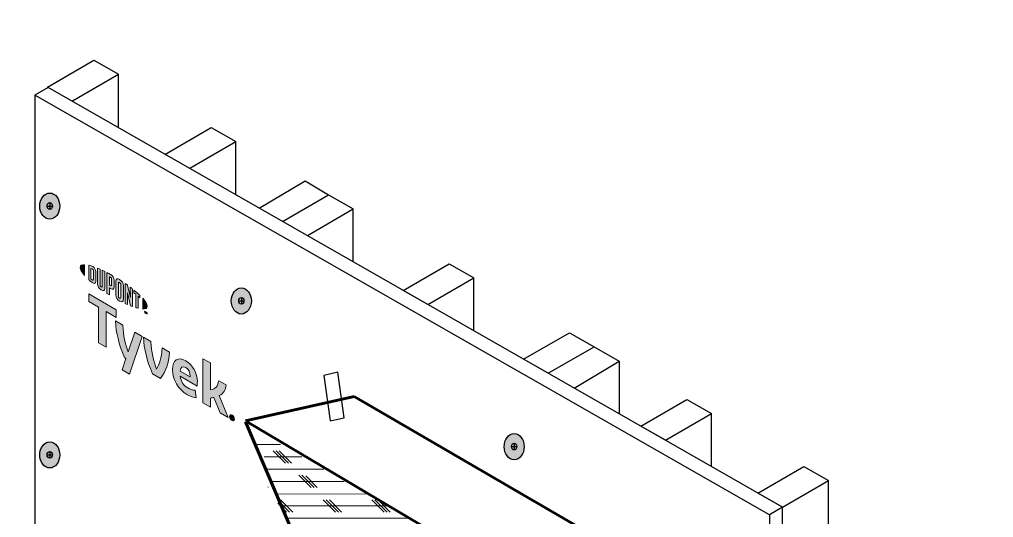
# Model space of a CAD drawing. Header units: inches. Extents: x -26 to 76, y -16 to 22.
# Drawn here: x -5.796 to -0.844, y 9.683 to 12.214 of the extents above; entities that cross this region are included whole.
import ezdxf

# ---------------------------------------------------------------- set-up
doc = ezdxf.new("R2010")
doc.units = ezdxf.units.IN
doc.header["$MEASUREMENT"] = 0
for name, color, linetype, lineweight in [('.ATI-HATCH', 7, 'Continuous', 0), ('G-ANNO-TTLB', 7, 'Continuous', 0), ('LOGOS', 7, 'Continuous', 0), ('TYVEK', 7, 'Continuous', 0)]:
    doc.layers.add(name, color=color, linetype=linetype, lineweight=lineweight)

# ---------------------------------------------------------------- blocks, each defined once
blk = doc.blocks.new('Block_190')
at = {"layer": 'LOGOS', "true_color": 0x848484, "transparency": 33554687}
h = blk.add_hatch(color=252, dxfattribs=at)
h.dxf.hatch_style = 2
edge = h.paths.add_edge_path()
edge.add_spline(control_points=[(-5.4881, 10.9535), (-5.4881, 10.9435), (-5.4796, 10.9292), (-5.4648, 10.9126), (-5.4648, 10.9126), (-5.4648, 10.9673), (-5.4648, 10.9673), (-5.4796, 10.9679), (-5.4881, 10.9634), (-5.4881, 10.9535)], knot_values=[0, 0, 0, 0, 1, 1, 1, 2, 2, 2, 3, 3, 3, 3], degree=3, periodic=0)
h = blk.add_hatch(color=252, dxfattribs=at)
h.dxf.hatch_style = 2
edge = h.paths.add_edge_path()
edge.add_spline(control_points=[(-5.4203, 10.892), (-5.4203, 10.8878), (-5.4225, 10.8876), (-5.4251, 10.8892), (-5.4271, 10.8903), (-5.4303, 10.893), (-5.4329, 10.8953), (-5.4329, 10.8953), (-5.4329, 10.9477), (-5.4329, 10.9477), (-5.4303, 10.947), (-5.4271, 10.946), (-5.4251, 10.9448), (-5.4225, 10.9433), (-5.4203, 10.9406), (-5.4203, 10.9364), (-5.4203, 10.9364), (-5.4203, 10.892), (-5.4203, 10.892)], knot_values=[0, 0, 0, 0, 1, 1, 1, 2, 2, 2, 3, 3, 3, 4, 4, 4, 5, 5, 5, 6, 6, 6, 6], degree=3, periodic=0)
edge = h.paths.add_edge_path()
edge.add_spline(control_points=[(-5.4234, 10.9575), (-5.4275, 10.9599), (-5.4335, 10.9619), (-5.4443, 10.9643), (-5.4443, 10.9643), (-5.4443, 10.8918), (-5.4443, 10.8918), (-5.4348, 10.883), (-5.4275, 10.8769), (-5.4234, 10.8745), (-5.4138, 10.869), (-5.4085, 10.8726), (-5.4085, 10.8833), (-5.4085, 10.8833), (-5.4085, 10.9315), (-5.4085, 10.9315), (-5.4085, 10.9422), (-5.4138, 10.952), (-5.4234, 10.9575)], knot_values=[0, 0, 0, 0, 1, 1, 1, 2, 2, 2, 3, 3, 3, 4, 4, 4, 5, 5, 5, 6, 6, 6, 6], degree=3, periodic=0)
h = blk.add_hatch(color=252, dxfattribs=at)
h.dxf.hatch_style = 2
edge = h.paths.add_edge_path()
edge.add_spline(control_points=[(-5.3752, 10.8575), (-5.3752, 10.8533), (-5.3765, 10.8513), (-5.381, 10.8546), (-5.3855, 10.8578), (-5.3867, 10.8607), (-5.3867, 10.8657), (-5.3867, 10.8657), (-5.3867, 10.9446), (-5.3867, 10.9446), (-5.3897, 10.946), (-5.3964, 10.9488), (-5.3992, 10.95), (-5.3992, 10.95), (-5.3992, 10.8701), (-5.3992, 10.8701), (-5.3992, 10.8573), (-5.3938, 10.8492), (-5.381, 10.8402), (-5.3694, 10.8319), (-5.3622, 10.8345), (-5.3622, 10.8487), (-5.3622, 10.8487), (-5.3622, 10.9331), (-5.3622, 10.9331), (-5.3646, 10.9343), (-5.3726, 10.9382), (-5.3752, 10.9394), (-5.3752, 10.9394), (-5.3752, 10.8575), (-5.3752, 10.8575)], knot_values=[0, 0, 0, 0, 1, 1, 1, 2, 2, 2, 3, 3, 3, 4, 4, 4, 5, 5, 5, 6, 6, 6, 7, 7, 7, 8, 8, 8, 9, 9, 9, 10, 10, 10, 10], degree=3, periodic=0)
h = blk.add_hatch(color=252, dxfattribs=at)
h.dxf.hatch_style = 2
edge = h.paths.add_edge_path()
edge.add_spline(control_points=[(-5.3277, 10.8647), (-5.3277, 10.8602), (-5.3291, 10.8587), (-5.3344, 10.8617), (-5.3344, 10.8617), (-5.339, 10.8643), (-5.339, 10.8643), (-5.339, 10.8643), (-5.339, 10.9063), (-5.339, 10.9063), (-5.337, 10.9052), (-5.3359, 10.9046), (-5.3346, 10.9039), (-5.3289, 10.9006), (-5.3277, 10.8974), (-5.3277, 10.8928), (-5.3277, 10.8928), (-5.3277, 10.8647), (-5.3277, 10.8647)], knot_values=[0, 0, 0, 0, 1, 1, 1, 2, 2, 2, 3, 3, 3, 4, 4, 4, 5, 5, 5, 6, 6, 6, 6], degree=3, periodic=0)
edge = h.paths.add_edge_path()
edge.add_spline(control_points=[(-5.3339, 10.9183), (-5.3362, 10.9196), (-5.3444, 10.9241), (-5.352, 10.9279), (-5.352, 10.9279), (-5.352, 10.8216), (-5.352, 10.8216), (-5.3494, 10.82), (-5.3427, 10.8157), (-5.339, 10.8134), (-5.339, 10.8134), (-5.339, 10.8495), (-5.339, 10.8495), (-5.339, 10.8495), (-5.3339, 10.8466), (-5.3339, 10.8466), (-5.3202, 10.8388), (-5.3146, 10.8425), (-5.3146, 10.856), (-5.3146, 10.856), (-5.3146, 10.8873), (-5.3146, 10.8873), (-5.3146, 10.9006), (-5.3209, 10.9108), (-5.3339, 10.9183)], knot_values=[0, 0, 0, 0, 1, 1, 1, 2, 2, 2, 3, 3, 3, 4, 4, 4, 5, 5, 5, 6, 6, 6, 7, 7, 7, 8, 8, 8, 8], degree=3, periodic=0)
h = blk.add_hatch(color=252, dxfattribs=at)
h.dxf.hatch_style = 2
edge = h.paths.add_edge_path()
edge.add_spline(control_points=[(-5.2812, 10.8007), (-5.2812, 10.7965), (-5.2824, 10.7951), (-5.287, 10.7976), (-5.2918, 10.8002), (-5.2931, 10.8032), (-5.2931, 10.8076), (-5.2931, 10.8076), (-5.2931, 10.8739), (-5.2931, 10.8739), (-5.2931, 10.8782), (-5.2918, 10.8799), (-5.287, 10.877), (-5.2824, 10.8742), (-5.2812, 10.8712), (-5.2812, 10.867), (-5.2812, 10.867), (-5.2812, 10.8007), (-5.2812, 10.8007)], knot_values=[0, 0, 0, 0, 1, 1, 1, 2, 2, 2, 3, 3, 3, 4, 4, 4, 5, 5, 5, 6, 6, 6, 6], degree=3, periodic=0)
edge = h.paths.add_edge_path()
edge.add_spline(control_points=[(-5.287, 10.8918), (-5.2991, 10.8995), (-5.3063, 10.8975), (-5.3063, 10.8835), (-5.3063, 10.8835), (-5.3063, 10.814), (-5.3063, 10.814), (-5.3063, 10.7992), (-5.2998, 10.7894), (-5.287, 10.7827), (-5.2745, 10.7761), (-5.268, 10.7778), (-5.268, 10.7935), (-5.268, 10.7935), (-5.268, 10.8598), (-5.268, 10.8598), (-5.268, 10.8748), (-5.2739, 10.8836), (-5.287, 10.8918)], knot_values=[0, 0, 0, 0, 1, 1, 1, 2, 2, 2, 3, 3, 3, 4, 4, 4, 5, 5, 5, 6, 6, 6, 6], degree=3, periodic=0)
h = blk.add_hatch(color=252, dxfattribs=at)
h.dxf.hatch_style = 2
edge = h.paths.add_edge_path()
edge.add_spline(control_points=[(-5.2319, 10.8008), (-5.2319, 10.8008), (-5.2463, 10.8632), (-5.2463, 10.8632), (-5.2503, 10.866), (-5.255, 10.8694), (-5.2587, 10.8719), (-5.2587, 10.8719), (-5.2587, 10.7699), (-5.2587, 10.7699), (-5.2561, 10.7687), (-5.2495, 10.7657), (-5.2461, 10.7643), (-5.2461, 10.7643), (-5.2472, 10.825), (-5.2472, 10.825), (-5.2472, 10.825), (-5.2319, 10.7584), (-5.2319, 10.7584), (-5.2286, 10.7571), (-5.2239, 10.7553), (-5.2208, 10.7542), (-5.2208, 10.7542), (-5.2208, 10.8438), (-5.2208, 10.8438), (-5.224, 10.8464), (-5.2299, 10.851), (-5.2328, 10.8532), (-5.2328, 10.8532), (-5.2319, 10.8008), (-5.2319, 10.8008)], knot_values=[0, 0, 0, 0, 1, 1, 1, 2, 2, 2, 3, 3, 3, 4, 4, 4, 5, 5, 5, 6, 6, 6, 7, 7, 7, 8, 8, 8, 9, 9, 9, 10, 10, 10, 10], degree=3, periodic=0)
h = blk.add_hatch(color=252, dxfattribs=at)
h.dxf.hatch_style = 2
edge = h.paths.add_edge_path()
edge.add_spline(control_points=[(-5.2143, 10.8244), (-5.2111, 10.8219), (-5.2079, 10.8193), (-5.2048, 10.8168), (-5.2048, 10.8168), (-5.2048, 10.7489), (-5.2048, 10.7489), (-5.202, 10.7481), (-5.1967, 10.7466), (-5.1931, 10.7458), (-5.1931, 10.7458), (-5.1931, 10.8068), (-5.1931, 10.8068), (-5.1898, 10.8039), (-5.1866, 10.801), (-5.1836, 10.7984), (-5.1836, 10.7984), (-5.1836, 10.8115), (-5.1836, 10.8115), (-5.1929, 10.8205), (-5.2027, 10.8292), (-5.2143, 10.8386), (-5.2143, 10.8386), (-5.2143, 10.8244), (-5.2143, 10.8244)], knot_values=[0, 0, 0, 0, 1, 1, 1, 2, 2, 2, 3, 3, 3, 4, 4, 4, 5, 5, 5, 6, 6, 6, 7, 7, 7, 8, 8, 8, 8], degree=3, periodic=0)
h = blk.add_hatch(color=252, dxfattribs=at)
h.dxf.hatch_style = 2
edge = h.paths.add_edge_path()
edge.add_spline(control_points=[(-5.1463, 10.7562), (-5.1463, 10.7461), (-5.1548, 10.7417), (-5.1696, 10.7422), (-5.1696, 10.7422), (-5.1696, 10.7969), (-5.1696, 10.7969), (-5.1548, 10.7804), (-5.1463, 10.7661), (-5.1463, 10.7562)], knot_values=[0, 0, 0, 0, 1, 1, 1, 2, 2, 2, 3, 3, 3, 3], degree=3, periodic=0)
h = blk.add_hatch(color=252, dxfattribs=at)
h.dxf.hatch_style = 2
edge = h.paths.add_edge_path()
edge.add_spline(control_points=[(-5.1533, 10.7272), (-5.1533, 10.7272), (-5.1518, 10.7264), (-5.1518, 10.7264), (-5.1518, 10.7264), (-5.1498, 10.7215), (-5.1498, 10.7215), (-5.1498, 10.7215), (-5.1477, 10.724), (-5.1477, 10.724), (-5.1477, 10.724), (-5.1463, 10.7232), (-5.1463, 10.7232), (-5.1463, 10.7232), (-5.1463, 10.7153), (-5.1463, 10.7153), (-5.1463, 10.7153), (-5.1476, 10.7161), (-5.1476, 10.7161), (-5.1476, 10.7161), (-5.1476, 10.7217), (-5.1476, 10.7217), (-5.1476, 10.7217), (-5.1497, 10.7191), (-5.1497, 10.7191), (-5.1497, 10.7191), (-5.1499, 10.7192), (-5.1499, 10.7192), (-5.1499, 10.7192), (-5.152, 10.7242), (-5.152, 10.7242), (-5.152, 10.7242), (-5.152, 10.7186), (-5.152, 10.7186), (-5.152, 10.7186), (-5.1533, 10.7193), (-5.1533, 10.7193), (-5.1533, 10.7193), (-5.1533, 10.7272), (-5.1533, 10.7272)], knot_values=[0, 0, 0, 0, 1, 1, 1, 2, 2, 2, 3, 3, 3, 4, 4, 4, 5, 5, 5, 6, 6, 6, 7, 7, 7, 8, 8, 8, 9, 9, 9, 10, 10, 10, 11, 11, 11, 12, 12, 12, 13, 13, 13, 13], degree=3, periodic=0)
edge = h.paths.add_edge_path()
edge.add_spline(control_points=[(-5.1582, 10.7287), (-5.1582, 10.7287), (-5.1603, 10.7299), (-5.1603, 10.7299), (-5.1603, 10.7299), (-5.1603, 10.7313), (-5.1603, 10.7313), (-5.1603, 10.7313), (-5.1547, 10.7281), (-5.1547, 10.7281), (-5.1547, 10.7281), (-5.1547, 10.7267), (-5.1547, 10.7267), (-5.1547, 10.7267), (-5.1568, 10.7279), (-5.1568, 10.7279), (-5.1568, 10.7279), (-5.1568, 10.7214), (-5.1568, 10.7214), (-5.1568, 10.7214), (-5.1582, 10.7222), (-5.1582, 10.7222), (-5.1582, 10.7222), (-5.1582, 10.7287), (-5.1582, 10.7287)], knot_values=[0, 0, 0, 0, 1, 1, 1, 2, 2, 2, 3, 3, 3, 4, 4, 4, 5, 5, 5, 6, 6, 6, 7, 7, 7, 8, 8, 8, 8], degree=3, periodic=0)
at = {"layer": 'LOGOS'}
for points, knots in [([(-5.4881, 10.9535), (-5.4881, 10.9435), (-5.4796, 10.9292), (-5.4648, 10.9126), (-5.4648, 10.9126), (-5.4648, 10.9673), (-5.4648, 10.9673), (-5.4796, 10.9679), (-5.4881, 10.9634), (-5.4881, 10.9535)], [0, 0, 0, 0, 1, 1, 1, 2, 2, 2, 3, 3, 3, 3]), ([(-5.4234, 10.9575), (-5.4275, 10.9599), (-5.4335, 10.9619), (-5.4443, 10.9643), (-5.4443, 10.9643), (-5.4443, 10.8918), (-5.4443, 10.8918), (-5.4348, 10.883), (-5.4275, 10.8769), (-5.4234, 10.8745), (-5.4138, 10.869), (-5.4085, 10.8726), (-5.4085, 10.8833), (-5.4085, 10.8833), (-5.4085, 10.9315), (-5.4085, 10.9315), (-5.4085, 10.9422), (-5.4138, 10.952), (-5.4234, 10.9575)], [0, 0, 0, 0, 1, 1, 1, 2, 2, 2, 3, 3, 3, 4, 4, 4, 5, 5, 5, 6, 6, 6, 6]), ([(-5.4203, 10.892), (-5.4203, 10.8878), (-5.4225, 10.8876), (-5.4251, 10.8892), (-5.4271, 10.8903), (-5.4303, 10.893), (-5.4329, 10.8953), (-5.4329, 10.8953), (-5.4329, 10.9477), (-5.4329, 10.9477), (-5.4303, 10.947), (-5.4271, 10.946), (-5.4251, 10.9448), (-5.4225, 10.9433), (-5.4203, 10.9406), (-5.4203, 10.9364), (-5.4203, 10.9364), (-5.4203, 10.892), (-5.4203, 10.892)], [0, 0, 0, 0, 1, 1, 1, 2, 2, 2, 3, 3, 3, 4, 4, 4, 5, 5, 5, 6, 6, 6, 6]), ([(-5.3752, 10.8575), (-5.3752, 10.8533), (-5.3765, 10.8513), (-5.381, 10.8546), (-5.3855, 10.8578), (-5.3867, 10.8607), (-5.3867, 10.8657), (-5.3867, 10.8657), (-5.3867, 10.9446), (-5.3867, 10.9446), (-5.3897, 10.946), (-5.3964, 10.9488), (-5.3992, 10.95), (-5.3992, 10.95), (-5.3992, 10.8701), (-5.3992, 10.8701), (-5.3992, 10.8573), (-5.3938, 10.8492), (-5.381, 10.8402), (-5.3694, 10.8319), (-5.3622, 10.8345), (-5.3622, 10.8487), (-5.3622, 10.8487), (-5.3622, 10.9331), (-5.3622, 10.9331), (-5.3646, 10.9343), (-5.3726, 10.9382), (-5.3752, 10.9394), (-5.3752, 10.9394), (-5.3752, 10.8575), (-5.3752, 10.8575)], [0, 0, 0, 0, 1, 1, 1, 2, 2, 2, 3, 3, 3, 4, 4, 4, 5, 5, 5, 6, 6, 6, 7, 7, 7, 8, 8, 8, 9, 9, 9, 10, 10, 10, 10]), ([(-5.3339, 10.9183), (-5.3362, 10.9196), (-5.3444, 10.9241), (-5.352, 10.9279), (-5.352, 10.9279), (-5.352, 10.8216), (-5.352, 10.8216), (-5.3494, 10.82), (-5.3427, 10.8157), (-5.339, 10.8134), (-5.339, 10.8134), (-5.339, 10.8495), (-5.339, 10.8495), (-5.339, 10.8495), (-5.3339, 10.8466), (-5.3339, 10.8466), (-5.3202, 10.8388), (-5.3146, 10.8425), (-5.3146, 10.856), (-5.3146, 10.856), (-5.3146, 10.8873), (-5.3146, 10.8873), (-5.3146, 10.9006), (-5.3209, 10.9108), (-5.3339, 10.9183)], [0, 0, 0, 0, 1, 1, 1, 2, 2, 2, 3, 3, 3, 4, 4, 4, 5, 5, 5, 6, 6, 6, 7, 7, 7, 8, 8, 8, 8]), ([(-5.3277, 10.8647), (-5.3277, 10.8602), (-5.3291, 10.8587), (-5.3344, 10.8617), (-5.3344, 10.8617), (-5.339, 10.8643), (-5.339, 10.8643), (-5.339, 10.8643), (-5.339, 10.9063), (-5.339, 10.9063), (-5.337, 10.9052), (-5.3359, 10.9046), (-5.3346, 10.9039), (-5.3289, 10.9006), (-5.3277, 10.8974), (-5.3277, 10.8928), (-5.3277, 10.8928), (-5.3277, 10.8647), (-5.3277, 10.8647)], [0, 0, 0, 0, 1, 1, 1, 2, 2, 2, 3, 3, 3, 4, 4, 4, 5, 5, 5, 6, 6, 6, 6]), ([(-5.287, 10.8918), (-5.2991, 10.8995), (-5.3063, 10.8975), (-5.3063, 10.8835), (-5.3063, 10.8835), (-5.3063, 10.814), (-5.3063, 10.814), (-5.3063, 10.7992), (-5.2998, 10.7894), (-5.287, 10.7827), (-5.2745, 10.7761), (-5.268, 10.7778), (-5.268, 10.7935), (-5.268, 10.7935), (-5.268, 10.8598), (-5.268, 10.8598), (-5.268, 10.8748), (-5.2739, 10.8836), (-5.287, 10.8918)], [0, 0, 0, 0, 1, 1, 1, 2, 2, 2, 3, 3, 3, 4, 4, 4, 5, 5, 5, 6, 6, 6, 6]), ([(-5.2812, 10.8007), (-5.2812, 10.7965), (-5.2824, 10.7951), (-5.287, 10.7976), (-5.2918, 10.8002), (-5.2931, 10.8032), (-5.2931, 10.8076), (-5.2931, 10.8076), (-5.2931, 10.8739), (-5.2931, 10.8739), (-5.2931, 10.8782), (-5.2918, 10.8799), (-5.287, 10.877), (-5.2824, 10.8742), (-5.2812, 10.8712), (-5.2812, 10.867), (-5.2812, 10.867), (-5.2812, 10.8007), (-5.2812, 10.8007)], [0, 0, 0, 0, 1, 1, 1, 2, 2, 2, 3, 3, 3, 4, 4, 4, 5, 5, 5, 6, 6, 6, 6]), ([(-5.2319, 10.8008), (-5.2319, 10.8008), (-5.2463, 10.8632), (-5.2463, 10.8632), (-5.2503, 10.866), (-5.255, 10.8694), (-5.2587, 10.8719), (-5.2587, 10.8719), (-5.2587, 10.7699), (-5.2587, 10.7699), (-5.2561, 10.7687), (-5.2495, 10.7657), (-5.2461, 10.7643), (-5.2461, 10.7643), (-5.2472, 10.825), (-5.2472, 10.825), (-5.2472, 10.825), (-5.2319, 10.7584), (-5.2319, 10.7584), (-5.2286, 10.7571), (-5.2239, 10.7553), (-5.2208, 10.7542), (-5.2208, 10.7542), (-5.2208, 10.8438), (-5.2208, 10.8438), (-5.224, 10.8464), (-5.2299, 10.851), (-5.2328, 10.8532), (-5.2328, 10.8532), (-5.2319, 10.8008), (-5.2319, 10.8008)], [0, 0, 0, 0, 1, 1, 1, 2, 2, 2, 3, 3, 3, 4, 4, 4, 5, 5, 5, 6, 6, 6, 7, 7, 7, 8, 8, 8, 9, 9, 9, 10, 10, 10, 10]), ([(-5.2143, 10.8244), (-5.2111, 10.8219), (-5.2079, 10.8193), (-5.2048, 10.8168), (-5.2048, 10.8168), (-5.2048, 10.7489), (-5.2048, 10.7489), (-5.202, 10.7481), (-5.1967, 10.7466), (-5.1931, 10.7458), (-5.1931, 10.7458), (-5.1931, 10.8068), (-5.1931, 10.8068), (-5.1898, 10.8039), (-5.1866, 10.801), (-5.1836, 10.7984), (-5.1836, 10.7984), (-5.1836, 10.8115), (-5.1836, 10.8115), (-5.1929, 10.8205), (-5.2027, 10.8292), (-5.2143, 10.8386), (-5.2143, 10.8386), (-5.2143, 10.8244), (-5.2143, 10.8244)], [0, 0, 0, 0, 1, 1, 1, 2, 2, 2, 3, 3, 3, 4, 4, 4, 5, 5, 5, 6, 6, 6, 7, 7, 7, 8, 8, 8, 8]), ([(-5.1463, 10.7562), (-5.1463, 10.7461), (-5.1548, 10.7417), (-5.1696, 10.7422), (-5.1696, 10.7422), (-5.1696, 10.7969), (-5.1696, 10.7969), (-5.1548, 10.7804), (-5.1463, 10.7661), (-5.1463, 10.7562)], [0, 0, 0, 0, 1, 1, 1, 2, 2, 2, 3, 3, 3, 3]), ([(-5.1582, 10.7287), (-5.1582, 10.7287), (-5.1603, 10.7299), (-5.1603, 10.7299), (-5.1603, 10.7299), (-5.1603, 10.7313), (-5.1603, 10.7313), (-5.1603, 10.7313), (-5.1547, 10.7281), (-5.1547, 10.7281), (-5.1547, 10.7281), (-5.1547, 10.7267), (-5.1547, 10.7267), (-5.1547, 10.7267), (-5.1568, 10.7279), (-5.1568, 10.7279), (-5.1568, 10.7279), (-5.1568, 10.7214), (-5.1568, 10.7214), (-5.1568, 10.7214), (-5.1582, 10.7222), (-5.1582, 10.7222), (-5.1582, 10.7222), (-5.1582, 10.7287), (-5.1582, 10.7287)], [0, 0, 0, 0, 1, 1, 1, 2, 2, 2, 3, 3, 3, 4, 4, 4, 5, 5, 5, 6, 6, 6, 7, 7, 7, 8, 8, 8, 8]), ([(-5.1533, 10.7272), (-5.1533, 10.7272), (-5.1518, 10.7264), (-5.1518, 10.7264), (-5.1518, 10.7264), (-5.1498, 10.7215), (-5.1498, 10.7215), (-5.1498, 10.7215), (-5.1477, 10.724), (-5.1477, 10.724), (-5.1477, 10.724), (-5.1463, 10.7232), (-5.1463, 10.7232), (-5.1463, 10.7232), (-5.1463, 10.7153), (-5.1463, 10.7153), (-5.1463, 10.7153), (-5.1476, 10.7161), (-5.1476, 10.7161), (-5.1476, 10.7161), (-5.1476, 10.7217), (-5.1476, 10.7217), (-5.1476, 10.7217), (-5.1497, 10.7191), (-5.1497, 10.7191), (-5.1497, 10.7191), (-5.1499, 10.7192), (-5.1499, 10.7192), (-5.1499, 10.7192), (-5.152, 10.7242), (-5.152, 10.7242), (-5.152, 10.7242), (-5.152, 10.7186), (-5.152, 10.7186), (-5.152, 10.7186), (-5.1533, 10.7193), (-5.1533, 10.7193), (-5.1533, 10.7193), (-5.1533, 10.7272), (-5.1533, 10.7272)], [0, 0, 0, 0, 1, 1, 1, 2, 2, 2, 3, 3, 3, 4, 4, 4, 5, 5, 5, 6, 6, 6, 7, 7, 7, 8, 8, 8, 9, 9, 9, 10, 10, 10, 11, 11, 11, 12, 12, 12, 13, 13, 13, 13])]:
    blk.add_open_spline(points, degree=3, knots=knots, dxfattribs=at)
blk = doc.blocks.new('Block_194')
at = {"layer": 'LOGOS', "true_color": 0x848484, "transparency": 33554687}
h = blk.add_hatch(color=252, dxfattribs=at)
h.dxf.hatch_style = 2
h.paths.add_polyline_path([(-5.304, 10.7377), (-5.4443, 10.8187), (-5.4443, 10.7806), (-5.3936, 10.7514), (-5.3936, 10.5709), (-5.3546, 10.5484), (-5.3546, 10.7289), (-5.304, 10.6996)])
h = blk.add_hatch(color=252, dxfattribs=at)
h.dxf.hatch_style = 2
edge = h.paths.add_edge_path()
edge.add_spline(control_points=[(-5.0708, 10.5441), (-5.0732, 10.4921), (-5.0836, 10.4619), (-5.0996, 10.4358), (-5.1152, 10.4801), (-5.1253, 10.5221), (-5.1283, 10.5773), (-5.1283, 10.5773), (-5.1661, 10.5991), (-5.1661, 10.5991), (-5.162, 10.534), (-5.1498, 10.4866), (-5.1204, 10.4131), (-5.1204, 10.4131), (-5.0787, 10.3891), (-5.0787, 10.3891), (-5.0503, 10.4292), (-5.0386, 10.4628), (-5.0332, 10.5224), (-5.0332, 10.5224), (-5.0708, 10.5441), (-5.0708, 10.5441)], knot_values=[0, 0, 0, 0, 1, 1, 1, 2, 2, 2, 3, 3, 3, 4, 4, 4, 5, 5, 5, 6, 6, 6, 7, 7, 7, 7], degree=3, periodic=0)
h = blk.add_hatch(color=252, dxfattribs=at)
h.dxf.hatch_style = 2
edge = h.paths.add_edge_path()
edge.add_spline(control_points=[(-4.9795, 10.4268), (-4.9795, 10.4268), (-4.9278, 10.3969), (-4.9278, 10.3969), (-4.9278, 10.3969), (-4.9278, 10.4006), (-4.9278, 10.4006), (-4.9278, 10.4181), (-4.9359, 10.4356), (-4.9509, 10.4443), (-4.9667, 10.4534), (-4.9771, 10.4466), (-4.9795, 10.4268)], knot_values=[0, 0, 0, 0, 1, 1, 1, 2, 2, 2, 3, 3, 3, 4, 4, 4, 4], degree=3, periodic=0)
edge = h.paths.add_edge_path()
edge.add_spline(control_points=[(-4.897, 10.291), (-4.909, 10.2917), (-4.9267, 10.2976), (-4.9447, 10.308), (-4.9885, 10.3333), (-5.0185, 10.3824), (-5.0185, 10.4343), (-5.0185, 10.4839), (-4.991, 10.5018), (-4.9509, 10.4786), (-4.9152, 10.458), (-4.8918, 10.4155), (-4.8918, 10.3736), (-4.8918, 10.3643), (-4.8924, 10.3564), (-4.8929, 10.3505), (-4.8929, 10.3505), (-4.979, 10.4002), (-4.979, 10.4002), (-4.9754, 10.3732), (-4.9626, 10.3546), (-4.9408, 10.342), (-4.9275, 10.3343), (-4.9147, 10.3303), (-4.903, 10.3292), (-4.903, 10.3292), (-4.897, 10.291), (-4.897, 10.291)], knot_values=[0, 0, 0, 0, 1, 1, 1, 2, 2, 2, 3, 3, 3, 4, 4, 4, 5, 5, 5, 6, 6, 6, 7, 7, 7, 8, 8, 8, 9, 9, 9, 9], degree=3, periodic=0)
h = blk.add_hatch(color=252, dxfattribs=at)
h.dxf.hatch_style = 2
edge = h.paths.add_edge_path()
edge.add_spline(control_points=[(-4.7804, 10.3021), (-4.7804, 10.3021), (-4.7352, 10.1908), (-4.7352, 10.1908), (-4.7352, 10.1908), (-4.776, 10.2143), (-4.776, 10.2143), (-4.776, 10.2143), (-4.8074, 10.2933), (-4.8074, 10.2933), (-4.8131, 10.2919), (-4.8191, 10.2907), (-4.8256, 10.2898), (-4.8256, 10.2898), (-4.8256, 10.243), (-4.8256, 10.243), (-4.8256, 10.243), (-4.8632, 10.2647), (-4.8632, 10.2647), (-4.8632, 10.2647), (-4.8632, 10.4886), (-4.8632, 10.4886), (-4.8632, 10.4886), (-4.8256, 10.4691), (-4.8256, 10.4691), (-4.8256, 10.4691), (-4.8256, 10.3313), (-4.8256, 10.3313), (-4.8, 10.3356), (-4.7875, 10.3502), (-4.7831, 10.378), (-4.7831, 10.378), (-4.7458, 10.3565), (-4.7458, 10.3565), (-4.7466, 10.3301), (-4.7586, 10.313), (-4.7804, 10.3021)], knot_values=[0, 0, 0, 0, 1, 1, 1, 2, 2, 2, 3, 3, 3, 4, 4, 4, 5, 5, 5, 6, 6, 6, 7, 7, 7, 8, 8, 8, 9, 9, 9, 10, 10, 10, 11, 11, 11, 12, 12, 12, 12], degree=3, periodic=0)
at = {"layer": 'LOGOS'}
blk.add_lwpolyline([(-5.304, 10.7377), (-5.4443, 10.8187), (-5.4443, 10.7806), (-5.3936, 10.7514), (-5.3936, 10.5709), (-5.3546, 10.5484), (-5.3546, 10.7289), (-5.304, 10.6996)], close=True, dxfattribs=at)
for points, knots in [([(-5.0708, 10.5441), (-5.0732, 10.4921), (-5.0836, 10.4619), (-5.0996, 10.4358), (-5.1152, 10.4801), (-5.1253, 10.5221), (-5.1283, 10.5773), (-5.1283, 10.5773), (-5.1661, 10.5991), (-5.1661, 10.5991), (-5.162, 10.534), (-5.1498, 10.4866), (-5.1204, 10.4131), (-5.1204, 10.4131), (-5.0787, 10.3891), (-5.0787, 10.3891), (-5.0503, 10.4292), (-5.0386, 10.4628), (-5.0332, 10.5224), (-5.0332, 10.5224), (-5.0708, 10.5441), (-5.0708, 10.5441)], [0, 0, 0, 0, 1, 1, 1, 2, 2, 2, 3, 3, 3, 4, 4, 4, 5, 5, 5, 6, 6, 6, 7, 7, 7, 7]), ([(-4.897, 10.291), (-4.909, 10.2917), (-4.9267, 10.2976), (-4.9447, 10.308), (-4.9885, 10.3333), (-5.0185, 10.3824), (-5.0185, 10.4343), (-5.0185, 10.4839), (-4.991, 10.5018), (-4.9509, 10.4786), (-4.9152, 10.458), (-4.8918, 10.4155), (-4.8918, 10.3736), (-4.8918, 10.3643), (-4.8924, 10.3564), (-4.8929, 10.3505), (-4.8929, 10.3505), (-4.979, 10.4002), (-4.979, 10.4002), (-4.9754, 10.3732), (-4.9626, 10.3546), (-4.9408, 10.342), (-4.9275, 10.3343), (-4.9147, 10.3303), (-4.903, 10.3292), (-4.903, 10.3292), (-4.897, 10.291), (-4.897, 10.291)], [0, 0, 0, 0, 1, 1, 1, 2, 2, 2, 3, 3, 3, 4, 4, 4, 5, 5, 5, 6, 6, 6, 7, 7, 7, 8, 8, 8, 9, 9, 9, 9]), ([(-4.9795, 10.4268), (-4.9795, 10.4268), (-4.9278, 10.3969), (-4.9278, 10.3969), (-4.9278, 10.3969), (-4.9278, 10.4006), (-4.9278, 10.4006), (-4.9278, 10.4181), (-4.9359, 10.4356), (-4.9509, 10.4443), (-4.9667, 10.4534), (-4.9771, 10.4466), (-4.9795, 10.4268)], [0, 0, 0, 0, 1, 1, 1, 2, 2, 2, 3, 3, 3, 4, 4, 4, 4]), ([(-4.7804, 10.3021), (-4.7804, 10.3021), (-4.7352, 10.1908), (-4.7352, 10.1908), (-4.7352, 10.1908), (-4.776, 10.2143), (-4.776, 10.2143), (-4.776, 10.2143), (-4.8074, 10.2933), (-4.8074, 10.2933), (-4.8131, 10.2919), (-4.8191, 10.2907), (-4.8256, 10.2898), (-4.8256, 10.2898), (-4.8256, 10.243), (-4.8256, 10.243), (-4.8256, 10.243), (-4.8632, 10.2647), (-4.8632, 10.2647), (-4.8632, 10.2647), (-4.8632, 10.4886), (-4.8632, 10.4886), (-4.8632, 10.4886), (-4.8256, 10.4691), (-4.8256, 10.4691), (-4.8256, 10.4691), (-4.8256, 10.3313), (-4.8256, 10.3313), (-4.8, 10.3356), (-4.7875, 10.3502), (-4.7831, 10.378), (-4.7831, 10.378), (-4.7458, 10.3565), (-4.7458, 10.3565), (-4.7466, 10.3301), (-4.7586, 10.313), (-4.7804, 10.3021)], [0, 0, 0, 0, 1, 1, 1, 2, 2, 2, 3, 3, 3, 4, 4, 4, 5, 5, 5, 6, 6, 6, 7, 7, 7, 8, 8, 8, 9, 9, 9, 10, 10, 10, 11, 11, 11, 12, 12, 12, 12])]:
    blk.add_open_spline(points, degree=3, knots=knots, dxfattribs=at)
blk = doc.blocks.new('Block_193')
at = {"layer": 'LOGOS', "true_color": 0x848484, "transparency": 33554687}
h = blk.add_hatch(color=252, dxfattribs=at)
h.dxf.hatch_style = 2
edge = h.paths.add_edge_path()
edge.add_spline(control_points=[(-5.2104, 10.6247), (-5.2104, 10.6247), (-5.2441, 10.5241), (-5.2441, 10.5241), (-5.2585, 10.5661), (-5.2678, 10.6069), (-5.2707, 10.6595), (-5.2707, 10.6595), (-5.3085, 10.6814), (-5.3085, 10.6814), (-5.3044, 10.6162), (-5.2922, 10.5689), (-5.2628, 10.4954), (-5.2628, 10.4954), (-5.2552, 10.491), (-5.2552, 10.491), (-5.2552, 10.491), (-5.2745, 10.4335), (-5.2745, 10.4335), (-5.2745, 10.4335), (-5.2369, 10.4118), (-5.2369, 10.4118), (-5.2369, 10.4118), (-5.1728, 10.603), (-5.1728, 10.603), (-5.1728, 10.603), (-5.2104, 10.6247), (-5.2104, 10.6247)], knot_values=[0, 0, 0, 0, 1, 1, 1, 2, 2, 2, 3, 3, 3, 4, 4, 4, 5, 5, 5, 6, 6, 6, 7, 7, 7, 8, 8, 8, 9, 9, 9, 9], degree=3, periodic=0)
at = {"layer": 'LOGOS'}
blk.add_open_spline([(-5.2104, 10.6247), (-5.2104, 10.6247), (-5.2441, 10.5241), (-5.2441, 10.5241), (-5.2585, 10.5661), (-5.2678, 10.6069), (-5.2707, 10.6595), (-5.2707, 10.6595), (-5.3085, 10.6814), (-5.3085, 10.6814), (-5.3044, 10.6162), (-5.2922, 10.5689), (-5.2628, 10.4954), (-5.2628, 10.4954), (-5.2552, 10.491), (-5.2552, 10.491), (-5.2552, 10.491), (-5.2745, 10.4335), (-5.2745, 10.4335), (-5.2745, 10.4335), (-5.2369, 10.4118), (-5.2369, 10.4118), (-5.2369, 10.4118), (-5.1728, 10.603), (-5.1728, 10.603), (-5.1728, 10.603), (-5.2104, 10.6247), (-5.2104, 10.6247)], degree=3, knots=[0, 0, 0, 0, 1, 1, 1, 2, 2, 2, 3, 3, 3, 4, 4, 4, 5, 5, 5, 6, 6, 6, 7, 7, 7, 8, 8, 8, 9, 9, 9, 9], dxfattribs=at)
blk.add_blockref('Block_194', (0, 0), dxfattribs=at)
blk = doc.blocks.new('Block_195')
at = {"layer": 'LOGOS', "true_color": 0x848484, "transparency": 33554687}
h = blk.add_hatch(color=252, dxfattribs=at)
h.dxf.hatch_style = 2
edge = h.paths.add_edge_path()
edge.add_spline(control_points=[(-4.7171, 10.1951), (-4.7171, 10.1951), (-4.7171, 10.191), (-4.7171, 10.191), (-4.7171, 10.191), (-4.7156, 10.1901), (-4.7156, 10.1901), (-4.7141, 10.1892), (-4.7133, 10.1892), (-4.7133, 10.1908), (-4.7133, 10.1923), (-4.7141, 10.1933), (-4.7156, 10.1942), (-4.7156, 10.1942), (-4.7171, 10.1951), (-4.7171, 10.1951)], knot_values=[0, 0, 0, 0, 1, 1, 1, 2, 2, 2, 3, 3, 3, 4, 4, 4, 5, 5, 5, 5], degree=3, periodic=0)
edge = h.paths.add_edge_path()
edge.add_spline(control_points=[(-4.7198, 10.1992), (-4.7198, 10.1992), (-4.7156, 10.1968), (-4.7156, 10.1968), (-4.7123, 10.1949), (-4.7107, 10.1922), (-4.7107, 10.1893), (-4.7107, 10.1873), (-4.7115, 10.1863), (-4.7131, 10.1865), (-4.7123, 10.1843), (-4.7112, 10.1819), (-4.7098, 10.1793), (-4.7098, 10.1793), (-4.713, 10.1811), (-4.713, 10.1811), (-4.7142, 10.1835), (-4.715, 10.1855), (-4.7157, 10.1876), (-4.7157, 10.1876), (-4.7171, 10.1884), (-4.7171, 10.1884), (-4.7171, 10.1884), (-4.7171, 10.1835), (-4.7171, 10.1835), (-4.7171, 10.1835), (-4.7198, 10.1851), (-4.7198, 10.1851), (-4.7198, 10.1851), (-4.7198, 10.1992), (-4.7198, 10.1992)], knot_values=[0, 0, 0, 0, 1, 1, 1, 2, 2, 2, 3, 3, 3, 4, 4, 4, 5, 5, 5, 6, 6, 6, 7, 7, 7, 8, 8, 8, 9, 9, 9, 10, 10, 10, 10], degree=3, periodic=0)
edge = h.paths.add_edge_path()
edge.add_spline(control_points=[(-4.7154, 10.2003), (-4.7214, 10.2037), (-4.7247, 10.2018), (-4.7247, 10.1947), (-4.7247, 10.1876), (-4.7214, 10.1818), (-4.7154, 10.1784), (-4.7095, 10.175), (-4.7061, 10.1769), (-4.7061, 10.184), (-4.7061, 10.191), (-4.7095, 10.1969), (-4.7154, 10.2003)], knot_values=[0, 0, 0, 0, 1, 1, 1, 2, 2, 2, 3, 3, 3, 4, 4, 4, 4], degree=3, periodic=0)
edge = h.paths.add_edge_path()
edge.add_spline(control_points=[(-4.7154, 10.2031), (-4.7081, 10.1989), (-4.7033, 10.1908), (-4.7033, 10.1823), (-4.7033, 10.1739), (-4.7082, 10.1714), (-4.7154, 10.1756), (-4.7228, 10.1799), (-4.7276, 10.1879), (-4.7276, 10.1963), (-4.7276, 10.2048), (-4.7228, 10.2074), (-4.7154, 10.2031)], knot_values=[0, 0, 0, 0, 1, 1, 1, 2, 2, 2, 3, 3, 3, 4, 4, 4, 4], degree=3, periodic=0)
at = {"layer": 'LOGOS'}
for points, knots in [([(-4.7154, 10.2031), (-4.7081, 10.1989), (-4.7033, 10.1908), (-4.7033, 10.1823), (-4.7033, 10.1739), (-4.7082, 10.1714), (-4.7154, 10.1756), (-4.7228, 10.1799), (-4.7276, 10.1879), (-4.7276, 10.1963), (-4.7276, 10.2048), (-4.7228, 10.2074), (-4.7154, 10.2031)], [0, 0, 0, 0, 1, 1, 1, 2, 2, 2, 3, 3, 3, 4, 4, 4, 4]), ([(-4.7154, 10.2003), (-4.7214, 10.2037), (-4.7247, 10.2018), (-4.7247, 10.1947), (-4.7247, 10.1876), (-4.7214, 10.1818), (-4.7154, 10.1784), (-4.7095, 10.175), (-4.7061, 10.1769), (-4.7061, 10.184), (-4.7061, 10.191), (-4.7095, 10.1969), (-4.7154, 10.2003)], [0, 0, 0, 0, 1, 1, 1, 2, 2, 2, 3, 3, 3, 4, 4, 4, 4]), ([(-4.7198, 10.1992), (-4.7198, 10.1992), (-4.7156, 10.1968), (-4.7156, 10.1968), (-4.7123, 10.1949), (-4.7107, 10.1922), (-4.7107, 10.1893), (-4.7107, 10.1873), (-4.7115, 10.1863), (-4.7131, 10.1865), (-4.7123, 10.1843), (-4.7112, 10.1819), (-4.7098, 10.1793), (-4.7098, 10.1793), (-4.713, 10.1811), (-4.713, 10.1811), (-4.7142, 10.1835), (-4.715, 10.1855), (-4.7157, 10.1876), (-4.7157, 10.1876), (-4.7171, 10.1884), (-4.7171, 10.1884), (-4.7171, 10.1884), (-4.7171, 10.1835), (-4.7171, 10.1835), (-4.7171, 10.1835), (-4.7198, 10.1851), (-4.7198, 10.1851), (-4.7198, 10.1851), (-4.7198, 10.1992), (-4.7198, 10.1992)], [0, 0, 0, 0, 1, 1, 1, 2, 2, 2, 3, 3, 3, 4, 4, 4, 5, 5, 5, 6, 6, 6, 7, 7, 7, 8, 8, 8, 9, 9, 9, 10, 10, 10, 10]), ([(-4.7171, 10.1951), (-4.7171, 10.1951), (-4.7171, 10.191), (-4.7171, 10.191), (-4.7171, 10.191), (-4.7156, 10.1901), (-4.7156, 10.1901), (-4.7141, 10.1892), (-4.7133, 10.1892), (-4.7133, 10.1908), (-4.7133, 10.1923), (-4.7141, 10.1933), (-4.7156, 10.1942), (-4.7156, 10.1942), (-4.7171, 10.1951), (-4.7171, 10.1951)], [0, 0, 0, 0, 1, 1, 1, 2, 2, 2, 3, 3, 3, 4, 4, 4, 5, 5, 5, 5])]:
    blk.add_open_spline(points, degree=3, knots=knots, dxfattribs=at)
blk = doc.blocks.new('Block_192')
at = {"layer": 'LOGOS'}
for name in ['Block_193', 'Block_195']:
    blk.add_blockref(name, (0, 0), dxfattribs=at)
blk = doc.blocks.new('Block_191')
at = {"layer": 'LOGOS'}
blk.add_blockref('Block_192', (0, 0), dxfattribs=at)
blk = doc.blocks.new('Block_189')
at = {"layer": 'LOGOS'}
for name in ['Block_190', 'Block_191']:
    blk.add_blockref(name, (0, 0), dxfattribs=at)
blk = doc.blocks.new('Block_379')
at = {"layer": '.ATI-HATCH'}
for points, knots in [([(-4.6398, 10.1687), (-4.6398, 10.1687), (-4.3858, 9.5539), (-4.3858, 9.5539), (-4.3858, 9.5539), (-4.367, 9.5703), (-4.367, 9.5703), (-4.367, 9.5703), (-3.7189, 9.6241), (-3.7189, 9.6241), (-3.7189, 9.6241), (-4.6398, 10.1687), (-4.6398, 10.1687)], [0, 0, 0, 0, 1, 1, 1, 2, 2, 2, 3, 3, 3, 4, 4, 4, 4]), ([(-3.7189, 9.6241), (-3.7189, 9.6241), (-4.3808, 9.5587), (-4.3808, 9.5587), (-4.3808, 9.5587), (-4.3808, 9.5509), (-4.3808, 9.5509), (-4.3808, 9.5509), (-3.2415, 8.9079), (-3.2415, 8.9079), (-3.2415, 8.9079), (-3.2336, 8.9079), (-3.2336, 8.9079), (-3.2336, 8.9079), (-2.7372, 9.0494), (-2.7372, 9.0494), (-2.7372, 9.0494), (-3.7189, 9.6241), (-3.7189, 9.6241)], [0, 0, 0, 0, 1, 1, 1, 2, 2, 2, 3, 3, 3, 4, 4, 4, 5, 5, 5, 6, 6, 6, 6])]:
    blk.add_open_spline(points, degree=3, knots=knots, dxfattribs=at)
at = {"layer": '.ATI-HATCH', "color": 8, "lineweight": 0, "true_color": 0x808080}
for points in [[(-4.5868, 10.0532), (-4.5868, 10.0532), (-4.469, 10.0532), (-4.469, 10.0532)], [(-4.5515, 9.9908), (-4.5515, 9.9908), (-4.3602, 9.9908), (-4.3602, 9.9908)], [(-4.5515, 9.9284), (-4.5515, 9.9284), (-4.2491, 9.9284), (-4.2491, 9.9284)], [(-4.5147, 9.866), (-4.5147, 9.866), (-4.1454, 9.866), (-4.1454, 9.866)], [(-4.3136, 9.8348), (-4.3136, 9.8348), (-4.3758, 9.8972), (-4.3758, 9.8972)], [(-4.2981, 9.8348), (-4.2981, 9.8348), (-4.3602, 9.8972), (-4.3602, 9.8972)], [(-4.2826, 9.8348), (-4.2826, 9.8348), (-4.3406, 9.8943), (-4.3406, 9.8943)], [(-4.5311, 9.8348), (-4.5311, 9.8348), (-4.534, 9.8377), (-4.534, 9.8377)], [(-4.4888, 9.8014), (-4.4888, 9.8014), (-4.0341, 9.8036), (-4.0341, 9.8036)], [(-4.4224, 9.71), (-4.4224, 9.71), (-4.4845, 9.7724), (-4.4845, 9.7724)], [(-4.4068, 9.71), (-4.4068, 9.71), (-4.469, 9.7724), (-4.469, 9.7724)], [(-4.1894, 9.71), (-4.1894, 9.71), (-4.2515, 9.7724), (-4.2515, 9.7724)], [(-4.1738, 9.71), (-4.1738, 9.71), (-4.236, 9.7724), (-4.236, 9.7724)], [(-4.1583, 9.71), (-4.1583, 9.71), (-4.2204, 9.7724), (-4.2204, 9.7724)], [(-4.4379, 9.71), (-4.4379, 9.71), (-4.4827, 9.755), (-4.4827, 9.755)], [(-4.4741, 9.7412), (-4.4741, 9.7412), (-3.9282, 9.7412), (-3.9282, 9.7412)], [(-4.4354, 9.6788), (-4.4354, 9.6788), (-3.8242, 9.6788), (-3.8242, 9.6788)], [(-4.3968, 9.6164), (-4.3968, 9.6164), (-3.7268, 9.6164), (-3.7268, 9.6164)], [(-4.3136, 9.5852), (-4.3136, 9.5852), (-4.3758, 9.6476), (-4.3758, 9.6476)], [(-4.2981, 9.5852), (-4.2981, 9.5852), (-4.3602, 9.6476), (-4.3602, 9.6476)], [(-4.2826, 9.5852), (-4.2826, 9.5852), (-4.3447, 9.6476), (-4.3447, 9.6476)], [(-4.0651, 9.5852), (-4.0651, 9.5852), (-4.1272, 9.6476), (-4.1272, 9.6476)], [(-4.0496, 9.5852), (-4.0496, 9.5852), (-4.1117, 9.6476), (-4.1117, 9.6476)], [(-4.0341, 9.5852), (-4.0341, 9.5852), (-4.0962, 9.6476), (-4.0962, 9.6476)], [(-4.3808, 9.554), (-4.3808, 9.554), (-3.6107, 9.554), (-3.6107, 9.554)], [(-4.2023, 9.4733), (-4.2023, 9.4733), (-4.2515, 9.5228), (-4.2515, 9.5228)], [(-4.1738, 9.4604), (-4.1738, 9.4604), (-4.236, 9.5228), (-4.236, 9.5228)], [(-4.1583, 9.4604), (-4.1583, 9.4604), (-4.2204, 9.5228), (-4.2204, 9.5228)], [(-3.9409, 9.4604), (-3.9409, 9.4604), (-4.003, 9.5228), (-4.003, 9.5228)], [(-3.9253, 9.4604), (-3.9253, 9.4604), (-3.9875, 9.5228), (-3.9875, 9.5228)], [(-3.9098, 9.4604), (-3.9098, 9.4604), (-3.9719, 9.5228), (-3.9719, 9.5228)], [(-3.6923, 9.4604), (-3.6923, 9.4604), (-3.7545, 9.5228), (-3.7545, 9.5228)], [(-3.6768, 9.4604), (-3.6768, 9.4604), (-3.7389, 9.5228), (-3.7389, 9.5228)], [(-3.6613, 9.4604), (-3.6613, 9.4604), (-3.7234, 9.5228), (-3.7234, 9.5228)], [(-4.275, 9.4916), (-4.275, 9.4916), (-3.506, 9.4916), (-3.506, 9.4916)], [(-4.1551, 9.4292), (-4.1551, 9.4292), (-3.407, 9.4292), (-3.407, 9.4292)], [(-4.0491, 9.3668), (-4.0491, 9.3668), (-3.304, 9.3668), (-3.304, 9.3668)], [(-3.8166, 9.3356), (-3.8166, 9.3356), (-3.8787, 9.398), (-3.8787, 9.398)], [(-3.8011, 9.3356), (-3.8011, 9.3356), (-3.8632, 9.398), (-3.8632, 9.398)], [(-3.7855, 9.3356), (-3.7855, 9.3356), (-3.8477, 9.398), (-3.8477, 9.398)], [(-3.5681, 9.3356), (-3.5681, 9.3356), (-3.6302, 9.398), (-3.6302, 9.398)], [(-3.5526, 9.3356), (-3.5526, 9.3356), (-3.6147, 9.398), (-3.6147, 9.398)], [(-3.537, 9.3356), (-3.537, 9.3356), (-3.5992, 9.398), (-3.5992, 9.398)], [(-3.943, 9.3044), (-3.943, 9.3044), (-3.204, 9.3044), (-3.204, 9.3044)], [(-3.6923, 9.2108), (-3.6923, 9.2108), (-3.7545, 9.2732), (-3.7545, 9.2732)], [(-3.6768, 9.2108), (-3.6768, 9.2108), (-3.7389, 9.2732), (-3.7389, 9.2732)], [(-3.6613, 9.2108), (-3.6613, 9.2108), (-3.7234, 9.2732), (-3.7234, 9.2732)], [(-3.4438, 9.2108), (-3.4438, 9.2108), (-3.506, 9.2732), (-3.506, 9.2732)], [(-3.4283, 9.2108), (-3.4283, 9.2108), (-3.4904, 9.2732), (-3.4904, 9.2732)], [(-3.4128, 9.2108), (-3.4128, 9.2108), (-3.4749, 9.2732), (-3.4749, 9.2732)], [(-3.837, 9.242), (-3.837, 9.242), (-3.0958, 9.242), (-3.0958, 9.242)], [(-3.731, 9.1796), (-3.731, 9.1796), (-2.9779, 9.1796), (-2.9779, 9.1796)], [(-3.6019, 9.12), (-3.6019, 9.12), (-3.6302, 9.1484), (-3.6302, 9.1484)], [(-3.625, 9.1172), (-3.625, 9.1172), (-2.8854, 9.1172), (-2.8854, 9.1172)], [(-3.5644, 9.0979), (-3.5644, 9.0979), (-3.6147, 9.1484), (-3.6147, 9.1484)], [(-3.537, 9.086), (-3.537, 9.086), (-3.5992, 9.1484), (-3.5992, 9.1484)], [(-3.3196, 9.086), (-3.3196, 9.086), (-3.3817, 9.1484), (-3.3817, 9.1484)], [(-3.304, 9.086), (-3.304, 9.086), (-3.3662, 9.1484), (-3.3662, 9.1484)], [(-3.2885, 9.086), (-3.2885, 9.086), (-3.3506, 9.1484), (-3.3506, 9.1484)], [(-3.0711, 9.086), (-3.0711, 9.086), (-3.1332, 9.1484), (-3.1332, 9.1484)], [(-3.0555, 9.086), (-3.0555, 9.086), (-3.1177, 9.1484), (-3.1177, 9.1484)], [(-3.04, 9.086), (-3.04, 9.086), (-3.1021, 9.1484), (-3.1021, 9.1484)], [(-3.519, 9.0548), (-3.519, 9.0548), (-2.7707, 9.0548), (-2.7707, 9.0548)], [(-3.1953, 8.9612), (-3.1953, 8.9612), (-3.2574, 9.0236), (-3.2574, 9.0236)], [(-3.1798, 8.9612), (-3.1798, 8.9612), (-3.2419, 9.0236), (-3.2419, 9.0236)], [(-3.1642, 8.9612), (-3.1642, 8.9612), (-3.2264, 9.0236), (-3.2264, 9.0236)], [(-2.9657, 8.9802), (-2.9657, 8.9802), (-3.0089, 9.0236), (-3.0089, 9.0236)], [(-2.9534, 8.9835), (-2.9534, 8.9835), (-2.9934, 9.0236), (-2.9934, 9.0236)], [(-2.9412, 8.9868), (-2.9412, 8.9868), (-2.9779, 9.0236), (-2.9779, 9.0236)], [(-3.3991, 8.9924), (-3.3991, 8.9924), (-2.9342, 8.9924), (-2.9342, 8.9924)], [(-3.2931, 8.93), (-3.2931, 8.93), (-3.1654, 8.93), (-3.1654, 8.93)]]:
    blk.add_open_spline(points, degree=3, dxfattribs=at)

msp = doc.modelspace()

# ---------------------------------------------------------------- hatches: boundary and pattern name
at = {"layer": 'G-ANNO-TTLB', "true_color": 0xff00ff, "transparency": 33554687}
h = msp.add_hatch(color=6, dxfattribs=at)
edge = h.paths.add_edge_path()
edge.add_spline(control_points=[(20.0342, -15.1346), (20.0342, -15.1346), (-20.6658, -15.1346), (-20.6658, -15.1346), (-20.6658, -15.1346), (-20.6658, 19.0008), (-20.6658, 19.0008), (-20.6658, 19.0008), (20.0342, 19.0008), (20.0342, 19.0008), (20.0342, 19.0008), (20.0342, -15.1346), (20.0342, -15.1346)], knot_values=[0, 0, 0, 0, 1, 1, 1, 2, 2, 2, 3, 3, 3, 4, 4, 4, 4], degree=3, periodic=0)
edge = h.paths.add_edge_path()
edge.add_spline(control_points=[(-20.5408, 18.8757), (-20.5408, 18.8757), (-20.5408, -15.0095), (-20.5408, -15.0095), (-20.5408, -15.0095), (19.9092, -15.0095), (19.9092, -15.0095), (19.9092, -15.0095), (19.9092, 18.8757), (19.9092, 18.8757), (19.9092, 18.8757), (-20.5408, 18.8757), (-20.5408, 18.8757)], knot_values=[0, 0, 0, 0, 1, 1, 1, 2, 2, 2, 3, 3, 3, 4, 4, 4, 4], degree=3, periodic=0)
edge.add_line((-20.5408, 18.8757), (-20.5408, 18.8757))
at = {"layer": 'TYVEK', "true_color": 0x003b71, "transparency": 33554687}
h = msp.add_hatch(color=156, dxfattribs=at)
h.dxf.hatch_style = 2
edge = h.paths.add_edge_path()
edge.add_ellipse((-5.6422, 11.2652), major_axis=(0, 0.0664), ratio=0.766948, start_angle=0, end_angle=360)
h = msp.add_hatch(color=156, dxfattribs=at)
h.dxf.hatch_style = 2
edge = h.paths.add_edge_path()
edge.add_ellipse((-4.6681, 10.7832), major_axis=(0, 0.0664), ratio=0.766948, start_angle=0, end_angle=360)
h = msp.add_hatch(color=156, dxfattribs=at)
h.dxf.hatch_style = 2
edge = h.paths.add_edge_path()
edge.add_ellipse((-3.2808, 10.0426), major_axis=(0, 0.0664), ratio=0.766948, start_angle=0, end_angle=360)
h = msp.add_hatch(color=156, dxfattribs=at)
h.dxf.hatch_style = 2
edge = h.paths.add_edge_path()
edge.add_ellipse((-5.6422, 10.0007), major_axis=(0, 0.0664), ratio=0.766948, start_angle=0, end_angle=360)

# ---------------------------------------------------------------- linework, layer by layer
at = {"layer": '.ATI-HATCH', "color": 8, "lineweight": 0, "true_color": 0x808080}
for p, q in [((-4.444, 9.9586), (-4.5062, 10.021)), ((-4.4285, 9.9586), (-4.4906, 10.021)), ((-4.413, 9.9586), (-4.4751, 10.021)), ((-3.9419, 9.7098), (-4.0041, 9.7722)), ((-3.9264, 9.7098), (-3.9885, 9.7722)), ((-3.9109, 9.7098), (-3.973, 9.7722))]:
    msp.add_line(p, q, dxfattribs=at)
at = {"layer": 'G-ANNO-TTLB'}
for points in [[(20.0342, -15.1346), (20.0342, -15.1346), (-20.6658, -15.1346), (-20.6658, -15.1346), (-20.6658, -15.1346), (-20.6658, 19.0008), (-20.6658, 19.0008), (-20.6658, 19.0008), (20.0342, 19.0008), (20.0342, 19.0008), (20.0342, 19.0008), (20.0342, -15.1346), (20.0342, -15.1346)], [(-20.5408, 18.8757), (-20.5408, 18.8757), (-20.5408, -15.0095), (-20.5408, -15.0095), (-20.5408, -15.0095), (19.9092, -15.0095), (19.9092, -15.0095), (19.9092, -15.0095), (19.9092, 18.8757), (19.9092, 18.8757), (19.9092, 18.8757), (-20.5408, 18.8757), (-20.5408, 18.8757)]]:
    msp.add_open_spline(points, degree=3, knots=[0, 0, 0, 0, 1, 1, 1, 2, 2, 2, 3, 3, 3, 4, 4, 4, 4], dxfattribs=at)
at = {"layer": 'TYVEK', "color": 33, "lineweight": 25, "true_color": 0xcc9966}
for p, q in [((-5.6544, 11.8697), (-5.4174, 12.0068)), ((-5.4175, 12.0068), (-5.2924, 11.9351)), ((-5.5258, 11.8001), (-5.2924, 11.9351)), ((-5.2924, 11.6662), (-5.2924, 11.9351)), ((-5.6508, 11.8677), (-5.6544, 11.8697)), ((-5.0577, 11.5273), (-4.8208, 11.6644)), ((-4.8208, 11.6644), (-4.6958, 11.5927)), ((-4.9292, 11.4577), (-4.6958, 11.5927)), ((-4.6958, 11.3239), (-4.6958, 11.5927)), ((-4.5781, 11.2551), (-4.3444, 11.3933)), ((-4.3444, 11.3933), (-4.2242, 11.3222)), ((-4.4583, 11.1867), (-4.2242, 11.3222)), ((-4.2242, 11.3222), (-4.0992, 11.2505)), ((-4.3325, 11.1155), (-4.0992, 11.2505)), ((-4.0992, 10.9816), (-4.0992, 11.2505)), ((-3.7201, 10.7653), (-3.4867, 10.9003)), ((-3.4867, 10.6319), (-3.4867, 10.9003)), ((-3.1073, 10.4153), (-2.8742, 10.5501)), ((-3.1073, 10.4153), (-2.8742, 10.5501)), ((-2.8742, 10.5501), (-2.7462, 10.4768)), ((-2.9761, 10.3404), (-2.7462, 10.4768)), ((-2.7462, 10.4768), (-2.7462, 10.2091)), ((-2.5106, 10.0761), (-2.2772, 10.2111)), ((-2.2772, 9.9413), (-2.2772, 10.2111)), ((-1.9165, 9.7353), (-1.6831, 9.8704)), ((-1.6831, 3.9694), (-1.6831, 9.8651))]:
    msp.add_line(p, q, dxfattribs=at)
at = {"layer": 'TYVEK', "color": 2, "lineweight": 25, "true_color": 0xffff00}
for p, q in [((-5.6508, 11.8677), (-5.7177, 11.829)), ((-1.9165, 9.7353), (-5.6509, 11.8677)), ((-1.9165, 9.7353), (-1.9834, 9.6966)), ((-1.9165, 3.8396), (-1.9165, 9.7353))]:
    msp.add_line(p, q, dxfattribs=at)
at = {"layer": 'TYVEK', "color": 18, "lineweight": 25, "true_color": 0x000000}
for p, q in [((-5.7177, 11.829), (-5.7177, 5.9629)), ((-1.9833, 9.6967), (-5.7177, 11.829)), ((-1.9833, 9.6967), (-1.9833, 3.801))]:
    msp.add_line(p, q, dxfattribs=at)
at = {"layer": 'TYVEK', "color": 252, "lineweight": 25, "true_color": 0x848484}
for p, q in [((-5.6558, 11.2656), (-5.6287, 11.2656)), ((-5.6422, 11.2828), (-5.6422, 11.2485)), ((-4.6681, 10.8008), (-4.6681, 10.7665)), ((-4.6816, 10.7837), (-4.6546, 10.7837)), ((-3.2808, 10.0601), (-3.2808, 10.0259)), ((-5.6422, 10.0182), (-5.6422, 9.9839)), ((-3.2944, 10.043), (-3.2673, 10.043)), ((-5.6558, 10.0011), (-5.6287, 10.0011))]:
    msp.add_line(p, q, dxfattribs=at)
at = {"layer": 'TYVEK', "color": 18, "lineweight": 60, "true_color": 0x000000}
for p, q in [((-4.6468, 10.1736), (-4.0945, 10.2975)), ((-4.0945, 10.2975), (-2.9351, 9.6233)), ((-4.386, 9.5574), (-4.6468, 10.1696)), ((-2.7385, 9.0418), (-4.6379, 10.1688))]:
    msp.add_line(p, q, dxfattribs=at)
at = {"layer": 'TYVEK', "color": 33, "lineweight": 25, "true_color": 0xcc9966}
for points in [[(-3.72, 10.7653), (-3.8451, 10.837), (-3.6117, 10.972), (-3.4867, 10.9003)], [(-3.1073, 10.4153), (-3.2326, 10.4868), (-2.9992, 10.6219), (-2.8742, 10.5501)], [(-2.5106, 10.076), (-2.6372, 10.1468), (-2.4022, 10.2828), (-2.2772, 10.2111)], [(-1.9165, 9.7353), (-2.0415, 9.807), (-1.8082, 9.9421), (-1.6831, 9.8704)]]:
    msp.add_lwpolyline(points, dxfattribs=at)
at = {"layer": 'TYVEK', "color": 2, "lineweight": 25, "true_color": 0xf7ec13}
msp.add_lwpolyline([(-4.1454, 10.1883), (-4.1769, 10.4204), (-4.2491, 10.4046), (-4.2168, 10.1746)], close=True, dxfattribs=at)
at = {"layer": 'TYVEK', "color": 18, "lineweight": 25, "true_color": 0x000000}
for centre in [(-5.6422, 11.2652), (-4.6681, 10.7832), (-3.2808, 10.0426), (-5.6422, 10.0007)]:
    msp.add_ellipse(centre, major_axis=(0, 0.0664), ratio=0.766948, dxfattribs=at)
at = {"layer": 'TYVEK', "color": 252, "lineweight": 25, "true_color": 0x848484}
for centre in [(-5.6422, 11.2656), (-4.6681, 10.7837), (-3.2808, 10.043), (-5.6422, 10.0011)]:
    msp.add_ellipse(centre, major_axis=(0, 0.0171), ratio=0.788846, dxfattribs=at)

# ---------------------------------------------------------------- block references
at = {"layer": '.ATI-HATCH'}
msp.add_blockref('Block_379', (0, 0), dxfattribs=at)
at = {"layer": 'LOGOS'}
msp.add_blockref('Block_189', (0, 0), dxfattribs=at)

doc.saveas('drawing.dxf')
